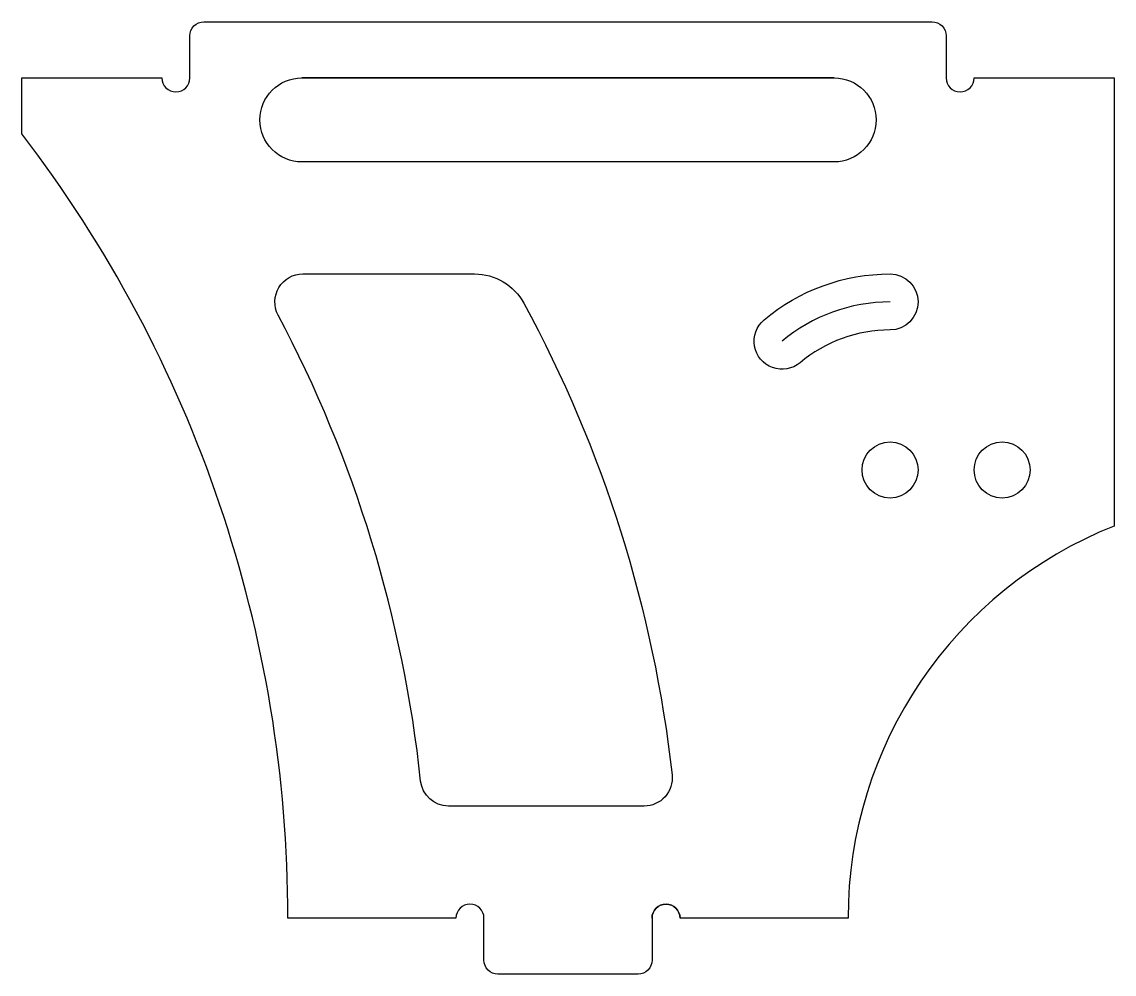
# Model space of a CAD drawing. Header units: millimetres. Extents: x 32.5 to 71.5, y 0 to 34.
import ezdxf

# ---------------------------------------------------------------- set-up
doc = ezdxf.new("R2010")
doc.units = ezdxf.units.MM
doc.layers.get('0').update_dxf_attribs({"linetype": 'CONTINUOUS'})

msp = doc.modelspace()

# ---------------------------------------------------------------- linework, layer by layer
msp.add_line((61.5, 32), (42.5, 32))
for points in [[(38.5, 32), (38.5, 33.5, -0.414214), (39, 34), (65, 34, -0.414214), (65.5, 33.5), (65.5, 32, 1), (66.5, 32), (71.5, 32), (71.5, 16, 0.307255), (62, 2), (56, 2, 1), (55, 2), (55, 0.5, -0.414214), (54.5, 0), (49.5, 0, -0.414214), (49, 0.5), (49, 2, 1), (48, 2), (42, 2, 0.165023), (32.5, 30), (32.5, 32), (37.5, 32, 1)], [(61.5, 29), (42.5, 29, -1), (42.5, 32), (61.5, 32, -1)], [(41.651, 23.532, -0.565206), (42.535, 25), (48.667, 25, -0.274985), (50.425, 23.954, -0.09682), (55.715, 7.111, -0.447204), (54.721, 6), (48, 6), (47.733, 6, -0.383338), (46.739, 6.894, 0.095393)], [(63.5, 25, -1), (63.5, 23, 0.176327), (60.286, 21.83, -1), (59, 23.362, -0.176327)]]:
    msp.add_lwpolyline(points, format="xyb", close=True)
for centre in [(63.5, 18), (67.5, 18)]:
    msp.add_circle(centre, 1)
msp.add_arc((63.5, 18), 6, 90, 130)
at = {"extrusion": (1.22465e-16, 0, -1)}
msp.add_arc((-55.5, 2), 0.5, 0, 180, dxfattribs=at)

doc.saveas('drawing.dxf')
